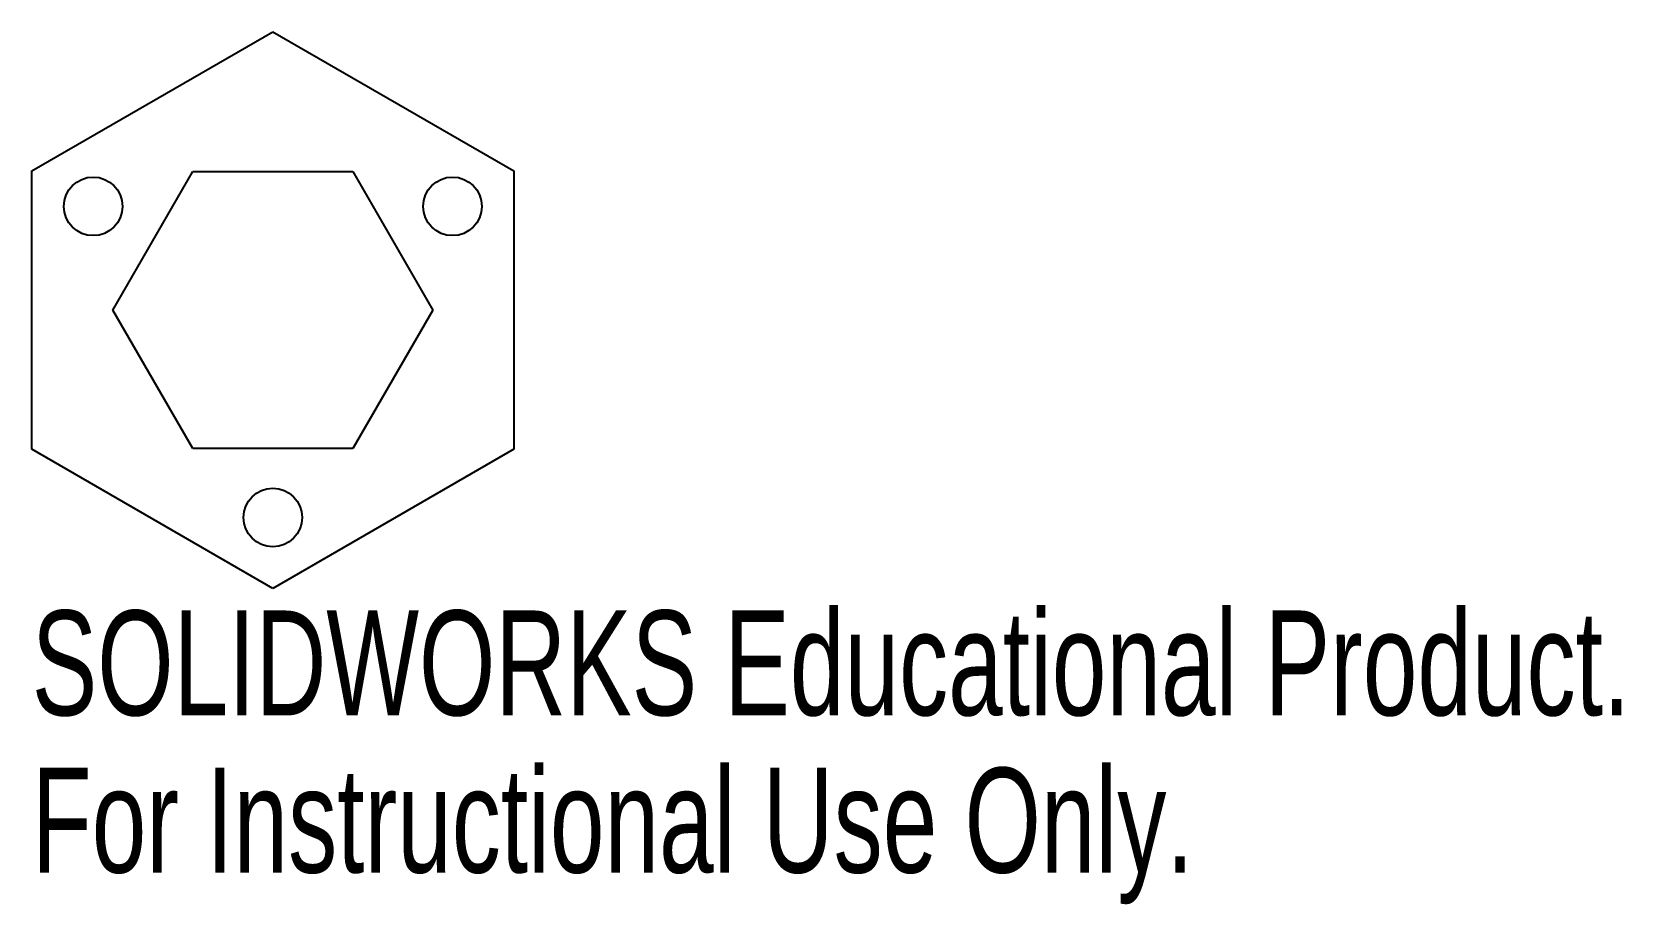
# Model space of a CAD drawing. Header units: inches. Extents: x -0.44 to 2.45, y -1.08 to 0.51.
import ezdxf

# ---------------------------------------------------------------- set-up
doc = ezdxf.new("R2010")
doc.units = ezdxf.units.IN
doc.header["$MEASUREMENT"] = 0
doc.styles.add('SLDTEXTSTYLE0', font='TXT', dxfattribs={"width": 0.7})

msp = doc.modelspace()

# ---------------------------------------------------------------- linework, layer by layer
at = {"color": 7, "linetype": 'Continuous', "lineweight": 25}
for p, q in [((-0.4375, 0.2526), (0, 0.5052)), ((0, 0.5052), (0.4375, 0.2526)), ((-0.4375, -0.2526), (-0.4375, 0.2526)), ((-0.2904, 0), (-0.1452, 0.2515)), ((-0.1452, 0.2515), (0.1452, 0.2515)), ((0.1452, 0.2515), (0.2904, 0)), ((0.4375, 0.2526), (0.4375, -0.2526)), ((-0.1452, -0.2515), (-0.2904, 0)), ((0.2904, 0), (0.1452, -0.2515)), ((0, -0.5052), (-0.4375, -0.2526)), ((0.1452, -0.2515), (-0.1452, -0.2515)), ((0.4375, -0.2526), (0, -0.5052))]:
    msp.add_line(p, q, dxfattribs=at)
for centre in [(-0.3261, 0.1883), (0.3261, 0.1883), (0, -0.3765)]:
    msp.add_circle(centre, 0.0532, dxfattribs=at)

# ---------------------------------------------------------------- texts
at = {"color": 7, "linetype": 'Continuous', "char_height": 0.1903, "attachment_point": 1, "style": 'SLDTEXTSTYLE0'}
for s, insert in [('SOLIDWORKS Educational Product.', (-0.4375, -0.5453)), ('For Instructional Use Only.', (-0.4375, -0.8308))]:
    msp.add_mtext(s, dxfattribs=dict(at, insert=insert))

doc.saveas('drawing.dxf')
